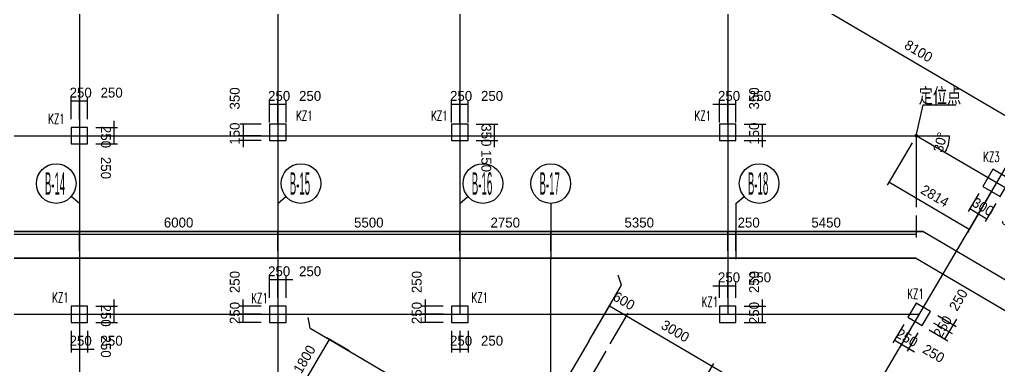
# Model space of a CAD drawing. Extents: x 387171 to 699106, y 11966 to 245688.
# Drawn here: x 577452 to 607071, y 143114 to 153597 of the extents above; entities that cross this region are included whole.
import ezdxf
from ezdxf.enums import TextEntityAlignment as Align

# ---------------------------------------------------------------- set-up
doc = ezdxf.new("R2010")
doc.units = 0
doc.header["$LTSCALE"] = 100
doc.header["$MEASUREMENT"] = 0
for name, color, linetype in [('COLU', 7, 'Continuous'), ('DIM', 3, 'Continuous'), ('DOTE', 253, 'Continuous'), ('h后浇带', 51, 'Continuous'), ('L-AXIS', 3, 'Continuous'), ('NUM', 7, 'Continuous')]:
    doc.layers.add(name, color=color, linetype=linetype)
doc.styles.add('hztxt', font='hztxt')
doc.styles.get("Standard").update_dxf_attribs({"font": 'standard'})
doc.dimstyles.get("Standard").update_dxf_attribs({"dimtxt": 300, "dimasz": 100, "dimexe": 100, "dimexo": 250, "dimgap": 100, "dimtad": 0, "dimtoh": 1, "dimdec": 0, "dimdsep": 46, "dimcen": 0.09, "dimclrt": 7, "dimadec": 0, "dimazin": 0, "dimtfac": 1, "dimtdec": 4, "dimtofl": 0, "dimtmove": 0, "dimatfit": 3, "dimfxl": 1, "dimtolj": 1, "dimtzin": 0, "dimarcsym": 0})

# ---------------------------------------------------------------- blocks, each defined once
blk = doc.blocks.new('*D1919')
at = {"layer": 'L-AXIS', "color": 0, "linetype": 'ByBlock', "lineweight": -2}
for p, q in [((604558, 147675), (604558, 147010)), ((599108, 146608), (599108, 147210)), ((599108, 147110), (604558, 147110))]:
    blk.add_line(p, q, dxfattribs=at)
for points in [[(599108, 147110), (599208, 147126), (599208, 147093)], [(604558, 147110), (604458, 147093), (604458, 147126)]]:
    blk.add_solid(points, dxfattribs=at)
at = {"layer": 'L-AXIS', "color": 7, "linetype": 'Continuous', "lineweight": -2, "insert": (601833, 147460), "char_height": 300, "width": 785, "attachment_point": 5, "style": 'hztxt'}
blk.add_mtext('5450', dxfattribs=at)
blk = doc.blocks.new('*D1887')
at = {"layer": 'L-AXIS', "color": 0, "linetype": 'ByBlock', "lineweight": -2}
for p, q in [((600707, 153967), (601010, 154483)), ((600959, 154396), (607942, 150291)), ((607689, 149861), (607992, 150377))]:
    blk.add_line(p, q, dxfattribs=at)
for points in [[(600959, 154396), (601054, 154360), (601037, 154331)], [(607942, 150291), (607847, 150327), (607864, 150356)]]:
    blk.add_solid(points, dxfattribs=at)
at = {"layer": 'L-AXIS', "color": 7, "linetype": 'Continuous', "lineweight": -2, "insert": (604628, 152645), "char_height": 300, "width": 775, "attachment_point": 5, "rotation": 329.5454, "style": 'hztxt'}
blk.add_mtext('8100', dxfattribs=at)
blk = doc.blocks.new('*D878')
at = {"layer": 'L-AXIS', "color": 0, "linetype": 'ByBlock', "lineweight": -2}
for p, q in [((597890, 142271), (598439, 143206)), ((598389, 143119), (602354, 140788)), ((601855, 139940), (602405, 140874))]:
    blk.add_line(p, q, dxfattribs=at)
for points in [[(598389, 143119), (598483, 143083), (598466, 143054)], [(602354, 140788), (602259, 140824), (602276, 140853)]]:
    blk.add_solid(points, dxfattribs=at)
at = {"layer": 'L-AXIS', "color": 7, "linetype": 'Continuous', "lineweight": -2, "insert": (600549, 142255), "char_height": 300, "width": 785, "attachment_point": 5, "rotation": 329.5454, "style": 'hztxt'}
blk.add_mtext('4600', dxfattribs=at)
blk = doc.blocks.new('_AXISO')
blk.add_circle((0, 0), 0.5)
blk = doc.blocks.new('*D3764')
at = {"layer": 'L-AXIS', "color": 0, "linetype": 'ByBlock', "lineweight": -2}
for p, q in [((585258, 146608), (585258, 147210)), ((590758, 146608), (590758, 147210)), ((585258, 147110), (590758, 147110))]:
    blk.add_line(p, q, dxfattribs=at)
for points in [[(585258, 147110), (585358, 147126), (585358, 147093)], [(590758, 147110), (590658, 147093), (590658, 147126)]]:
    blk.add_solid(points, dxfattribs=at)
at = {"layer": 'L-AXIS', "color": 7, "linetype": 'Continuous', "lineweight": -2, "insert": (588008, 147460), "char_height": 300, "width": 780, "attachment_point": 5, "style": 'hztxt'}
blk.add_mtext('5500', dxfattribs=at)
blk = doc.blocks.new('*D3991')
at = {"layer": 'L-AXIS', "color": 0, "linetype": 'ByBlock', "lineweight": -2}
for p, q in [((571158, 146608), (571158, 147210)), ((579258, 146608), (579258, 147210)), ((571158, 147110), (579258, 147110))]:
    blk.add_line(p, q, dxfattribs=at)
for points in [[(571158, 147110), (571258, 147126), (571258, 147093)], [(579258, 147110), (579158, 147093), (579158, 147126)]]:
    blk.add_solid(points, dxfattribs=at)
at = {"layer": 'L-AXIS', "color": 7, "linetype": 'Continuous', "lineweight": -2, "insert": (575208, 147460), "char_height": 300, "width": 775, "attachment_point": 5, "style": 'hztxt'}
blk.add_mtext('8100', dxfattribs=at)
blk = doc.blocks.new('*D4213')
at = {"layer": 'L-AXIS', "color": 0, "linetype": 'ByBlock', "lineweight": -2}
for p, q in [((579258, 146608), (579258, 147210)), ((585258, 146608), (585258, 147210)), ((579258, 147110), (585258, 147110))]:
    blk.add_line(p, q, dxfattribs=at)
for points in [[(579258, 147110), (579358, 147126), (579358, 147093)], [(585258, 147110), (585158, 147093), (585158, 147126)]]:
    blk.add_solid(points, dxfattribs=at)
at = {"layer": 'L-AXIS', "color": 7, "linetype": 'Continuous', "lineweight": -2, "insert": (582258, 147460), "char_height": 300, "width": 770, "attachment_point": 5, "style": 'hztxt'}
blk.add_mtext('6000', dxfattribs=at)
blk = doc.blocks.new('*D2337')
at = {"layer": 'L-AXIS', "color": 0, "linetype": 'ByBlock', "lineweight": -2}
for p, q in [((593508, 146608), (593508, 147210)), ((598858, 146608), (598858, 147210)), ((593508, 147110), (598858, 147110))]:
    blk.add_line(p, q, dxfattribs=at)
for points in [[(593508, 147110), (593608, 147126), (593608, 147093)], [(598858, 147110), (598758, 147093), (598758, 147126)]]:
    blk.add_solid(points, dxfattribs=at)
at = {"layer": 'L-AXIS', "color": 7, "linetype": 'Continuous', "lineweight": -2, "insert": (596183, 147460), "char_height": 300, "width": 780, "attachment_point": 5, "style": 'hztxt'}
blk.add_mtext('5350', dxfattribs=at)
blk = doc.blocks.new('*D2837')
at = {"layer": 'L-AXIS', "color": 0, "linetype": 'ByBlock', "lineweight": -2}
for p, q in [((590758, 146608), (590758, 147210)), ((593508, 146608), (593508, 147210)), ((590758, 147110), (593508, 147110))]:
    blk.add_line(p, q, dxfattribs=at)
for points in [[(590758, 147110), (590858, 147126), (590858, 147093)], [(593508, 147110), (593408, 147093), (593408, 147126)]]:
    blk.add_solid(points, dxfattribs=at)
at = {"layer": 'L-AXIS', "color": 7, "linetype": 'Continuous', "lineweight": -2, "insert": (592133, 147460), "char_height": 300, "width": 780, "attachment_point": 5, "style": 'hztxt'}
blk.add_mtext('2750', dxfattribs=at)
blk = doc.blocks.new('*D3074')
at = {"layer": 'L-AXIS', "color": 0, "linetype": 'ByBlock', "lineweight": -2}
for p, q in [((587413, 143580), (586735, 143978)), ((585909, 142376), (586822, 143928)), ((586500, 142028), (585823, 142427))]:
    blk.add_line(p, q, dxfattribs=at)
for points in [[(586822, 143928), (586785, 143833), (586757, 143850)], [(585909, 142376), (585946, 142471), (585974, 142454)]]:
    blk.add_solid(points, dxfattribs=at)
at = {"layer": 'L-AXIS', "color": 7, "linetype": 'Continuous', "lineweight": -2, "insert": (586064, 143329), "char_height": 300, "width": 690, "attachment_point": 5, "rotation": 59.5454, "style": 'hztxt'}
blk.add_mtext('1800', dxfattribs=at)
blk = doc.blocks.new('*D3291')
at = {"layer": 'L-AXIS', "color": 0, "linetype": 'ByBlock', "lineweight": -2}
for p, q in [((598858, 146608), (598858, 147210)), ((599108, 146608), (599108, 147210)), ((598858, 147110), (599108, 147110))]:
    blk.add_line(p, q, dxfattribs=at)
for points in [[(598858, 147110), (598958, 147126), (598958, 147093)], [(599108, 147110), (599008, 147093), (599008, 147126)]]:
    blk.add_solid(points, dxfattribs=at)
at = {"layer": 'L-AXIS', "color": 7, "linetype": 'Continuous', "lineweight": -2, "insert": (599491, 147460), "char_height": 300, "width": 566.67, "attachment_point": 5, "style": 'hztxt'}
blk.add_mtext('250', dxfattribs=at)
blk = doc.blocks.new('*D1348')
at = {"layer": 'L-AXIS', "color": 0, "linetype": 'ByBlock', "lineweight": -2}
for p, q in [((595304, 143792), (595853, 144726)), ((595803, 144640), (598389, 143119)), ((597890, 142271), (598439, 143206))]:
    blk.add_line(p, q, dxfattribs=at)
for points in [[(595803, 144640), (595897, 144604), (595880, 144575)], [(598389, 143119), (598294, 143156), (598311, 143184)]]:
    blk.add_solid(points, dxfattribs=at)
at = {"layer": 'L-AXIS', "color": 7, "linetype": 'Continuous', "lineweight": -2, "insert": (597273, 144181), "char_height": 300, "width": 780, "attachment_point": 5, "rotation": 329.5454, "style": 'hztxt'}
blk.add_mtext('3000', dxfattribs=at)
blk = doc.blocks.new('*D1317')
at = {"layer": 'L-AXIS', "color": 0, "linetype": 'ByBlock', "lineweight": -2}
for p, q in [((594787, 144096), (595336, 145030)), ((595285, 144944), (595803, 144640)), ((595304, 143792), (595853, 144726))]:
    blk.add_line(p, q, dxfattribs=at)
for points in [[(595285, 144944), (595380, 144908), (595363, 144879)], [(595803, 144640), (595708, 144676), (595725, 144705)]]:
    blk.add_solid(points, dxfattribs=at)
at = {"layer": 'L-AXIS', "color": 7, "linetype": 'Continuous', "lineweight": -2, "insert": (595721, 145094), "char_height": 300, "width": 556.67, "attachment_point": 5, "rotation": 329.5454, "style": 'hztxt'}
blk.add_mtext('600', dxfattribs=at)
blk = doc.blocks.new('*D2293')
at = {"layer": 'L-AXIS', "color": 0, "linetype": 'ByBlock', "lineweight": -2}
blk.add_arc((604558, 150088), 1006, 329.5454, 0, dxfattribs=at)
for points in [[(605563, 150088), (605575, 149987), (605542, 149989)], [(605425, 149578), (605456, 149675), (605486, 149659)]]:
    blk.add_solid(points, dxfattribs=at)
at = {"layer": 'L-AXIS', "color": 7, "linetype": 'Continuous', "lineweight": -2, "insert": (605432, 149850), "char_height": 300, "width": 453.33, "attachment_point": 8, "rotation": 74.7727, "style": 'hztxt'}
blk.add_mtext('30%%D', dxfattribs=at)
blk = doc.blocks.new('*D3301')
at = {"layer": 'L-AXIS', "color": 0, "linetype": 'ByBlock', "lineweight": -2}
for p, q in [((604431, 149872), (603679, 148593)), ((606155, 147252), (603729, 148679)), ((606857, 148446), (606104, 147166))]:
    blk.add_line(p, q, dxfattribs=at)
for points in [[(603729, 148679), (603824, 148642), (603807, 148614)], [(606155, 147252), (606060, 147289), (606077, 147317)]]:
    blk.add_solid(points, dxfattribs=at)
at = {"layer": 'L-AXIS', "color": 7, "linetype": 'Continuous', "lineweight": -2, "insert": (605120, 148267), "char_height": 300, "width": 780, "attachment_point": 5, "rotation": 329.5454, "style": 'hztxt'}
blk.add_mtext('2814', dxfattribs=at)
blk = doc.blocks.new('*D2836')
at = {"layer": 'DIM', "color": 0, "linetype": 'ByBlock', "lineweight": -2}
for p, q in [((579008, 150588), (579008, 151238)), ((579008, 151138), (579258, 151138)), ((579258, 150588), (579258, 151238))]:
    blk.add_line(p, q, dxfattribs=at)
for points in [[(579008, 151138), (579108, 151155), (579108, 151121)], [(579258, 151138), (579158, 151121), (579158, 151155)]]:
    blk.add_solid(points, dxfattribs=at)
at = {"layer": 'DIM', "color": 7, "linetype": 'Continuous', "lineweight": -2, "insert": (579298, 151388), "char_height": 300, "width": 566.67, "attachment_point": 5, "style": 'hztxt'}
blk.add_mtext('250', dxfattribs=at)
blk = doc.blocks.new('*D3054')
at = {"layer": 'DIM', "color": 0, "linetype": 'ByBlock', "lineweight": -2}
for p, q in [((579258, 150588), (579258, 151238)), ((579258, 151138), (579508, 151138)), ((579508, 150588), (579508, 151238))]:
    blk.add_line(p, q, dxfattribs=at)
for points in [[(579258, 151138), (579358, 151155), (579358, 151121)], [(579508, 151138), (579408, 151121), (579408, 151155)]]:
    blk.add_solid(points, dxfattribs=at)
at = {"layer": 'DIM', "color": 7, "linetype": 'Continuous', "lineweight": -2, "insert": (580234, 151388), "char_height": 300, "width": 566.67, "attachment_point": 5, "style": 'hztxt'}
blk.add_mtext('250', dxfattribs=at)
blk = doc.blocks.new('*D3280')
at = {"layer": 'DIM', "color": 0, "linetype": 'ByBlock', "lineweight": -2}
for p, q in [((579758, 150088), (580408, 150088)), ((580308, 149838), (580308, 150088)), ((579758, 149838), (580408, 149838))]:
    blk.add_line(p, q, dxfattribs=at)
for points in [[(580308, 150088), (580325, 149988), (580291, 149988)], [(580308, 149838), (580291, 149938), (580325, 149938)]]:
    blk.add_solid(points, dxfattribs=at)
at = {"layer": 'DIM', "color": 7, "linetype": 'Continuous', "lineweight": -2, "insert": (580058, 149112), "char_height": 300, "width": 566.67, "attachment_point": 5, "rotation": 270, "style": 'hztxt'}
blk.add_mtext('250', dxfattribs=at)
blk = doc.blocks.new('*D1561')
at = {"layer": 'DIM', "color": 0, "linetype": 'ByBlock', "lineweight": -2}
for p, q in [((580308, 149888), (580308, 150538)), ((579758, 150338), (580408, 150338)), ((579758, 150088), (580408, 150088))]:
    blk.add_line(p, q, dxfattribs=at)
for points in [[(580308, 150338), (580291, 150438), (580325, 150438)], [(580308, 150088), (580325, 149988), (580291, 149988)]]:
    blk.add_solid(points, dxfattribs=at)
at = {"layer": 'DIM', "color": 7, "linetype": 'Continuous', "lineweight": -2, "insert": (580058, 150048), "char_height": 300, "width": 566.67, "attachment_point": 5, "rotation": 270, "style": 'hztxt'}
blk.add_mtext('250', dxfattribs=at)
blk = doc.blocks.new('*D2084')
at = {"layer": 'DIM', "color": 0, "linetype": 'ByBlock', "lineweight": -2}
for p, q in [((579008, 144188), (579008, 143538)), ((579258, 144188), (579258, 143538)), ((579008, 143638), (579258, 143638))]:
    blk.add_line(p, q, dxfattribs=at)
for points in [[(579008, 143638), (579108, 143655), (579108, 143621)], [(579258, 143638), (579158, 143621), (579158, 143655)]]:
    blk.add_solid(points, dxfattribs=at)
at = {"layer": 'DIM', "color": 7, "linetype": 'Continuous', "lineweight": -2, "insert": (579298, 143888), "char_height": 300, "width": 566.67, "attachment_point": 5, "style": 'hztxt'}
blk.add_mtext('250', dxfattribs=at)
blk = doc.blocks.new('*D2021')
at = {"layer": 'DIM', "color": 0, "linetype": 'ByBlock', "lineweight": -2}
for p, q in [((579258, 144188), (579258, 143538)), ((579508, 144188), (579508, 143538)), ((579058, 143638), (579708, 143638))]:
    blk.add_line(p, q, dxfattribs=at)
for points in [[(579258, 143638), (579158, 143621), (579158, 143655)], [(579508, 143638), (579608, 143655), (579608, 143621)]]:
    blk.add_solid(points, dxfattribs=at)
at = {"layer": 'DIM', "color": 7, "linetype": 'Continuous', "lineweight": -2, "insert": (580234, 143888), "char_height": 300, "width": 566.67, "attachment_point": 5, "style": 'hztxt'}
blk.add_mtext('250', dxfattribs=at)
blk = doc.blocks.new('*D2273')
at = {"layer": 'DIM', "color": 0, "linetype": 'ByBlock', "lineweight": -2}
for p, q in [((579758, 144688), (580408, 144688)), ((580308, 144438), (580308, 144688)), ((579758, 144438), (580408, 144438))]:
    blk.add_line(p, q, dxfattribs=at)
for points in [[(580308, 144688), (580325, 144588), (580291, 144588)], [(580308, 144438), (580291, 144538), (580325, 144538)]]:
    blk.add_solid(points, dxfattribs=at)
at = {"layer": 'DIM', "color": 7, "linetype": 'Continuous', "lineweight": -2, "insert": (580058, 143712), "char_height": 300, "width": 566.67, "attachment_point": 5, "rotation": 270, "style": 'hztxt'}
blk.add_mtext('250', dxfattribs=at)
blk = doc.blocks.new('*D226')
at = {"layer": 'DIM', "color": 0, "linetype": 'ByBlock', "lineweight": -2}
for p, q in [((580308, 144488), (580308, 145138)), ((579758, 144938), (580408, 144938)), ((579758, 144688), (580408, 144688))]:
    blk.add_line(p, q, dxfattribs=at)
for points in [[(580308, 144938), (580291, 145038), (580325, 145038)], [(580308, 144688), (580325, 144588), (580291, 144588)]]:
    blk.add_solid(points, dxfattribs=at)
at = {"layer": 'DIM', "color": 7, "linetype": 'Continuous', "lineweight": -2, "insert": (580058, 144648), "char_height": 300, "width": 566.67, "attachment_point": 5, "rotation": 270, "style": 'hztxt'}
blk.add_mtext('250', dxfattribs=at)
blk = doc.blocks.new('*D3626')
at = {"layer": 'DIM', "color": 0, "linetype": 'ByBlock', "lineweight": -2}
for p, q in [((604178, 144384), (603849, 143823)), ((604394, 144257), (604064, 143697)), ((603900, 143910), (604115, 143783))]:
    blk.add_line(p, q, dxfattribs=at)
for points in [[(603900, 143910), (603994, 143873), (603977, 143844)], [(604115, 143783), (604020, 143819), (604037, 143848)]]:
    blk.add_solid(points, dxfattribs=at)
at = {"layer": 'DIM', "color": 7, "linetype": 'Continuous', "lineweight": -2, "insert": (604276, 143978), "char_height": 300, "width": 566.67, "attachment_point": 5, "rotation": 329.5454, "style": 'hztxt'}
blk.add_mtext('250', dxfattribs=at)
blk = doc.blocks.new('*D3594')
at = {"layer": 'DIM', "color": 0, "linetype": 'ByBlock', "lineweight": -2}
for p, q in [((604394, 144257), (604064, 143697)), ((604609, 144130), (604280, 143570)), ((603943, 143884), (604503, 143555))]:
    blk.add_line(p, q, dxfattribs=at)
for points in [[(604115, 143783), (604020, 143819), (604037, 143848)], [(604331, 143656), (604425, 143620), (604408, 143591)]]:
    blk.add_solid(points, dxfattribs=at)
at = {"layer": 'DIM', "color": 7, "linetype": 'Continuous', "lineweight": -2, "insert": (605083, 143503), "char_height": 300, "width": 566.67, "attachment_point": 5, "rotation": 329.5454, "style": 'hztxt'}
blk.add_mtext('250', dxfattribs=at)
blk = doc.blocks.new('*D3808')
at = {"layer": 'DIM', "color": 0, "linetype": 'ByBlock', "lineweight": -2}
for p, q in [((605078, 144435), (605639, 144105)), ((604952, 144219), (605512, 143890)), ((605426, 143940), (605552, 144156))]:
    blk.add_line(p, q, dxfattribs=at)
for points in [[(605426, 143940), (605462, 144035), (605491, 144018)], [(605552, 144156), (605516, 144061), (605487, 144078)]]:
    blk.add_solid(points, dxfattribs=at)
at = {"layer": 'DIM', "color": 7, "linetype": 'Continuous', "lineweight": -2, "insert": (605357, 144317), "char_height": 300, "width": 566.67, "attachment_point": 5, "rotation": 59.5454, "style": 'hztxt'}
blk.add_mtext('250', dxfattribs=at)
blk = doc.blocks.new('*D4050')
at = {"layer": 'DIM', "color": 0, "linetype": 'ByBlock', "lineweight": -2}
for p, q in [((605205, 144650), (605765, 144321)), ((605451, 143983), (605780, 144544)), ((605078, 144435), (605639, 144105))]:
    blk.add_line(p, q, dxfattribs=at)
for points in [[(605679, 144371), (605715, 144466), (605744, 144449)], [(605552, 144156), (605516, 144061), (605487, 144078)]]:
    blk.add_solid(points, dxfattribs=at)
at = {"layer": 'DIM', "color": 7, "linetype": 'Continuous', "lineweight": -2, "insert": (605832, 145124), "char_height": 300, "width": 566.67, "attachment_point": 5, "rotation": 59.5454, "style": 'hztxt'}
blk.add_mtext('250', dxfattribs=at)
blk = doc.blocks.new('*D136')
at = {"layer": 'DIM', "color": 0, "linetype": 'ByBlock', "lineweight": -2}
for p, q in [((598608, 150488), (598608, 151138)), ((598858, 150488), (598858, 151138)), ((598408, 151038), (599058, 151038))]:
    blk.add_line(p, q, dxfattribs=at)
for points in [[(598608, 151038), (598508, 151021), (598508, 151055)], [(598858, 151038), (598958, 151055), (598958, 151021)]]:
    blk.add_solid(points, dxfattribs=at)
at = {"layer": 'DIM', "color": 7, "linetype": 'Continuous', "lineweight": -2, "insert": (598898, 151288), "char_height": 300, "width": 566.67, "attachment_point": 5, "style": 'hztxt'}
blk.add_mtext('250', dxfattribs=at)
blk = doc.blocks.new('*D2645')
at = {"layer": 'DIM', "color": 0, "linetype": 'ByBlock', "lineweight": -2}
for p, q in [((598858, 150488), (598858, 151138)), ((599108, 150488), (599108, 151138)), ((598858, 151038), (599108, 151038))]:
    blk.add_line(p, q, dxfattribs=at)
for points in [[(598858, 151038), (598958, 151055), (598958, 151021)], [(599108, 151038), (599008, 151021), (599008, 151055)]]:
    blk.add_solid(points, dxfattribs=at)
at = {"layer": 'DIM', "color": 7, "linetype": 'Continuous', "lineweight": -2, "insert": (599834, 151288), "char_height": 300, "width": 566.67, "attachment_point": 5, "style": 'hztxt'}
blk.add_mtext('250', dxfattribs=at)
blk = doc.blocks.new('*D2856')
at = {"layer": 'DIM', "color": 0, "linetype": 'ByBlock', "lineweight": -2}
for p, q in [((599908, 149738), (599908, 150288)), ((599358, 150088), (600008, 150088)), ((599358, 149938), (600008, 149938))]:
    blk.add_line(p, q, dxfattribs=at)
for points in [[(599908, 150088), (599891, 150188), (599925, 150188)], [(599908, 149938), (599925, 149838), (599891, 149838)]]:
    blk.add_solid(points, dxfattribs=at)
at = {"layer": 'DIM', "color": 7, "linetype": 'Continuous', "lineweight": -2, "insert": (599658, 150149), "char_height": 300, "width": 476.67, "attachment_point": 5, "rotation": 90, "style": 'hztxt'}
blk.add_mtext('150', dxfattribs=at)
blk = doc.blocks.new('*D2835')
at = {"layer": 'DIM', "color": 0, "linetype": 'ByBlock', "lineweight": -2}
for p, q in [((599358, 150438), (600008, 150438)), ((599908, 150088), (599908, 150438)), ((599358, 150088), (600008, 150088))]:
    blk.add_line(p, q, dxfattribs=at)
for points in [[(599908, 150438), (599925, 150338), (599891, 150338)], [(599908, 150088), (599891, 150188), (599925, 150188)]]:
    blk.add_solid(points, dxfattribs=at)
at = {"layer": 'DIM', "color": 7, "linetype": 'Continuous', "lineweight": -2, "insert": (599658, 151214), "char_height": 300, "width": 566.67, "attachment_point": 5, "rotation": 90, "style": 'hztxt'}
blk.add_mtext('350', dxfattribs=at)
blk = doc.blocks.new('*D2063')
at = {"layer": 'DIM', "color": 0, "linetype": 'ByBlock', "lineweight": -2}
for p, q in [((598408, 145554), (599058, 145554)), ((598608, 145188), (598608, 145654)), ((598858, 145188), (598858, 145654))]:
    blk.add_line(p, q, dxfattribs=at)
for points in [[(598608, 145554), (598508, 145538), (598508, 145571)], [(598858, 145554), (598958, 145571), (598958, 145538)]]:
    blk.add_solid(points, dxfattribs=at)
at = {"layer": 'DIM', "color": 7, "linetype": 'Continuous', "lineweight": -2, "insert": (598898, 145804), "char_height": 300, "width": 566.67, "attachment_point": 5, "style": 'hztxt'}
blk.add_mtext('250', dxfattribs=at)
blk = doc.blocks.new('*D2315')
at = {"layer": 'DIM', "color": 0, "linetype": 'ByBlock', "lineweight": -2}
for p, q in [((598858, 145188), (598858, 145654)), ((598858, 145554), (599108, 145554)), ((599108, 145188), (599108, 145654))]:
    blk.add_line(p, q, dxfattribs=at)
for points in [[(598858, 145554), (598958, 145571), (598958, 145538)], [(599108, 145554), (599008, 145538), (599008, 145571)]]:
    blk.add_solid(points, dxfattribs=at)
at = {"layer": 'DIM', "color": 7, "linetype": 'Continuous', "lineweight": -2, "insert": (599834, 145804), "char_height": 300, "width": 566.67, "attachment_point": 5, "style": 'hztxt'}
blk.add_mtext('250', dxfattribs=at)
blk = doc.blocks.new('*D2253')
at = {"layer": 'DIM', "color": 0, "linetype": 'ByBlock', "lineweight": -2}
for p, q in [((599358, 144688), (600008, 144688)), ((599908, 144438), (599908, 144688)), ((599358, 144438), (600008, 144438))]:
    blk.add_line(p, q, dxfattribs=at)
for points in [[(599908, 144688), (599925, 144588), (599891, 144588)], [(599908, 144438), (599891, 144538), (599925, 144538)]]:
    blk.add_solid(points, dxfattribs=at)
at = {"layer": 'DIM', "color": 7, "linetype": 'Continuous', "lineweight": -2, "insert": (599658, 144728), "char_height": 300, "width": 566.67, "attachment_point": 5, "rotation": 90, "style": 'hztxt'}
blk.add_mtext('250', dxfattribs=at)
blk = doc.blocks.new('*D248')
at = {"layer": 'DIM', "color": 0, "linetype": 'ByBlock', "lineweight": -2}
for p, q in [((599908, 144488), (599908, 145138)), ((599358, 144938), (600008, 144938)), ((599358, 144688), (600008, 144688))]:
    blk.add_line(p, q, dxfattribs=at)
for points in [[(599908, 144938), (599891, 145038), (599925, 145038)], [(599908, 144688), (599925, 144588), (599891, 144588)]]:
    blk.add_solid(points, dxfattribs=at)
at = {"layer": 'DIM', "color": 7, "linetype": 'Continuous', "lineweight": -2, "insert": (599658, 145664), "char_height": 300, "width": 566.67, "attachment_point": 5, "rotation": 90, "style": 'hztxt'}
blk.add_mtext('250', dxfattribs=at)
blk = doc.blocks.new('*D446')
at = {"layer": 'DIM', "color": 0, "linetype": 'ByBlock', "lineweight": -2}
for p, q in [((590508, 150488), (590508, 151138)), ((590758, 150488), (590758, 151138)), ((590508, 151038), (590758, 151038))]:
    blk.add_line(p, q, dxfattribs=at)
for points in [[(590508, 151038), (590608, 151055), (590608, 151021)], [(590758, 151038), (590658, 151021), (590658, 151055)]]:
    blk.add_solid(points, dxfattribs=at)
at = {"layer": 'DIM', "color": 7, "linetype": 'Continuous', "lineweight": -2, "insert": (590798, 151288), "char_height": 300, "width": 566.67, "attachment_point": 5, "style": 'hztxt'}
blk.add_mtext('250', dxfattribs=at)
blk = doc.blocks.new('*D986')
at = {"layer": 'DIM', "color": 0, "linetype": 'ByBlock', "lineweight": -2}
for p, q in [((590758, 150488), (590758, 151138)), ((591008, 150488), (591008, 151138)), ((590758, 151038), (591008, 151038))]:
    blk.add_line(p, q, dxfattribs=at)
for points in [[(590758, 151038), (590858, 151055), (590858, 151021)], [(591008, 151038), (590908, 151021), (590908, 151055)]]:
    blk.add_solid(points, dxfattribs=at)
at = {"layer": 'DIM', "color": 7, "linetype": 'Continuous', "lineweight": -2, "insert": (591734, 151288), "char_height": 300, "width": 566.67, "attachment_point": 5, "style": 'hztxt'}
blk.add_mtext('250', dxfattribs=at)
blk = doc.blocks.new('*D1220')
at = {"layer": 'DIM', "color": 0, "linetype": 'ByBlock', "lineweight": -2}
for p, q in [((591808, 149738), (591808, 150288)), ((591258, 150088), (591908, 150088)), ((591258, 149938), (591908, 149938))]:
    blk.add_line(p, q, dxfattribs=at)
for points in [[(591808, 150088), (591791, 150188), (591825, 150188)], [(591808, 149938), (591825, 149838), (591791, 149838)]]:
    blk.add_solid(points, dxfattribs=at)
at = {"layer": 'DIM', "color": 7, "linetype": 'Continuous', "lineweight": -2, "insert": (591558, 149323), "char_height": 300, "width": 476.67, "attachment_point": 5, "rotation": 270, "style": 'hztxt'}
blk.add_mtext('150', dxfattribs=at)
blk = doc.blocks.new('*D3727')
at = {"layer": 'DIM', "color": 0, "linetype": 'ByBlock', "lineweight": -2}
for p, q in [((591258, 150438), (591908, 150438)), ((591808, 150088), (591808, 150438)), ((591258, 150088), (591908, 150088))]:
    blk.add_line(p, q, dxfattribs=at)
for points in [[(591808, 150438), (591825, 150338), (591791, 150338)], [(591808, 150088), (591791, 150188), (591825, 150188)]]:
    blk.add_solid(points, dxfattribs=at)
at = {"layer": 'DIM', "color": 7, "linetype": 'Continuous', "lineweight": -2, "insert": (591558, 150098), "char_height": 300, "width": 566.67, "attachment_point": 5, "rotation": 270, "style": 'hztxt'}
blk.add_mtext('350', dxfattribs=at)
blk = doc.blocks.new('*D3660')
at = {"layer": 'DIM', "color": 0, "linetype": 'ByBlock', "lineweight": -2}
for p, q in [((589708, 145138), (589708, 144488)), ((590258, 144938), (589608, 144938)), ((590258, 144688), (589608, 144688))]:
    blk.add_line(p, q, dxfattribs=at)
for points in [[(589708, 144938), (589691, 145038), (589725, 145038)], [(589708, 144688), (589725, 144588), (589691, 144588)]]:
    blk.add_solid(points, dxfattribs=at)
at = {"layer": 'DIM', "color": 7, "linetype": 'Continuous', "lineweight": -2, "insert": (589458, 145664), "char_height": 300, "width": 566.67, "attachment_point": 5, "rotation": 90, "style": 'hztxt'}
blk.add_mtext('250', dxfattribs=at)
blk = doc.blocks.new('*D515')
at = {"layer": 'DIM', "color": 0, "linetype": 'ByBlock', "lineweight": -2}
for p, q in [((590258, 144688), (589608, 144688)), ((589708, 144688), (589708, 144438)), ((590258, 144438), (589608, 144438))]:
    blk.add_line(p, q, dxfattribs=at)
for points in [[(589708, 144688), (589725, 144588), (589691, 144588)], [(589708, 144438), (589691, 144538), (589725, 144538)]]:
    blk.add_solid(points, dxfattribs=at)
at = {"layer": 'DIM', "color": 7, "linetype": 'Continuous', "lineweight": -2, "insert": (589458, 144728), "char_height": 300, "width": 566.67, "attachment_point": 5, "rotation": 90, "style": 'hztxt'}
blk.add_mtext('250', dxfattribs=at)
blk = doc.blocks.new('*D785')
at = {"layer": 'DIM', "color": 0, "linetype": 'ByBlock', "lineweight": -2}
for p, q in [((590508, 144188), (590508, 143538)), ((590758, 144188), (590758, 143538)), ((590508, 143638), (590758, 143638))]:
    blk.add_line(p, q, dxfattribs=at)
for points in [[(590508, 143638), (590608, 143655), (590608, 143621)], [(590758, 143638), (590658, 143621), (590658, 143655)]]:
    blk.add_solid(points, dxfattribs=at)
at = {"layer": 'DIM', "color": 7, "linetype": 'Continuous', "lineweight": -2, "insert": (590798, 143888), "char_height": 300, "width": 566.67, "attachment_point": 5, "style": 'hztxt'}
blk.add_mtext('250', dxfattribs=at)
blk = doc.blocks.new('*D1009')
at = {"layer": 'DIM', "color": 0, "linetype": 'ByBlock', "lineweight": -2}
for p, q in [((590758, 144188), (590758, 143538)), ((591008, 144188), (591008, 143538)), ((590758, 143638), (591008, 143638))]:
    blk.add_line(p, q, dxfattribs=at)
for points in [[(590758, 143638), (590858, 143655), (590858, 143621)], [(591008, 143638), (590908, 143621), (590908, 143655)]]:
    blk.add_solid(points, dxfattribs=at)
at = {"layer": 'DIM', "color": 7, "linetype": 'Continuous', "lineweight": -2, "insert": (591734, 143888), "char_height": 300, "width": 566.67, "attachment_point": 5, "style": 'hztxt'}
blk.add_mtext('250', dxfattribs=at)
blk = doc.blocks.new('*D2869')
at = {"layer": 'DIM', "color": 0, "linetype": 'ByBlock', "lineweight": -2}
for p, q in [((584758, 150438), (584108, 150438)), ((584208, 150438), (584208, 150088)), ((584758, 150088), (584108, 150088))]:
    blk.add_line(p, q, dxfattribs=at)
for points in [[(584208, 150438), (584225, 150338), (584191, 150338)], [(584208, 150088), (584191, 150188), (584225, 150188)]]:
    blk.add_solid(points, dxfattribs=at)
at = {"layer": 'DIM', "color": 7, "linetype": 'Continuous', "lineweight": -2, "insert": (583958, 151214), "char_height": 300, "width": 566.67, "attachment_point": 5, "rotation": 90, "style": 'hztxt'}
blk.add_mtext('350', dxfattribs=at)
blk = doc.blocks.new('*D3328')
at = {"layer": 'DIM', "color": 0, "linetype": 'ByBlock', "lineweight": -2}
for p, q in [((584208, 150288), (584208, 149738)), ((584758, 150088), (584108, 150088)), ((584758, 149938), (584108, 149938))]:
    blk.add_line(p, q, dxfattribs=at)
for points in [[(584208, 150088), (584191, 150188), (584225, 150188)], [(584208, 149938), (584225, 149838), (584191, 149838)]]:
    blk.add_solid(points, dxfattribs=at)
at = {"layer": 'DIM', "color": 7, "linetype": 'Continuous', "lineweight": -2, "insert": (583958, 150149), "char_height": 300, "width": 476.67, "attachment_point": 5, "rotation": 90, "style": 'hztxt'}
blk.add_mtext('150', dxfattribs=at)
blk = doc.blocks.new('*D3564')
at = {"layer": 'DIM', "color": 0, "linetype": 'ByBlock', "lineweight": -2}
for p, q in [((585008, 150488), (585008, 151138)), ((585258, 150488), (585258, 151138)), ((585008, 151038), (585258, 151038))]:
    blk.add_line(p, q, dxfattribs=at)
for points in [[(585008, 151038), (585108, 151055), (585108, 151021)], [(585258, 151038), (585158, 151021), (585158, 151055)]]:
    blk.add_solid(points, dxfattribs=at)
at = {"layer": 'DIM', "color": 7, "linetype": 'Continuous', "lineweight": -2, "insert": (585298, 151288), "char_height": 300, "width": 566.67, "attachment_point": 5, "style": 'hztxt'}
blk.add_mtext('250', dxfattribs=at)
blk = doc.blocks.new('*D1614')
at = {"layer": 'DIM', "color": 0, "linetype": 'ByBlock', "lineweight": -2}
for p, q in [((585258, 150488), (585258, 151138)), ((585508, 150488), (585508, 151138)), ((585258, 151038), (585508, 151038))]:
    blk.add_line(p, q, dxfattribs=at)
for points in [[(585258, 151038), (585358, 151055), (585358, 151021)], [(585508, 151038), (585408, 151021), (585408, 151055)]]:
    blk.add_solid(points, dxfattribs=at)
at = {"layer": 'DIM', "color": 7, "linetype": 'Continuous', "lineweight": -2, "insert": (586234, 151288), "char_height": 300, "width": 566.67, "attachment_point": 5, "style": 'hztxt'}
blk.add_mtext('250', dxfattribs=at)
blk = doc.blocks.new('*D1868')
at = {"layer": 'DIM', "color": 0, "linetype": 'ByBlock', "lineweight": -2}
for p, q in [((585008, 145188), (585008, 145838)), ((585008, 145738), (585258, 145738)), ((585258, 145188), (585258, 145838))]:
    blk.add_line(p, q, dxfattribs=at)
for points in [[(585008, 145738), (585108, 145755), (585108, 145721)], [(585258, 145738), (585158, 145721), (585158, 145755)]]:
    blk.add_solid(points, dxfattribs=at)
at = {"layer": 'DIM', "color": 7, "linetype": 'Continuous', "lineweight": -2, "insert": (585298, 145988), "char_height": 300, "width": 566.67, "attachment_point": 5, "style": 'hztxt'}
blk.add_mtext('250', dxfattribs=at)
blk = doc.blocks.new('*D1815')
at = {"layer": 'DIM', "color": 0, "linetype": 'ByBlock', "lineweight": -2}
for p, q in [((585058, 145738), (585708, 145738)), ((585258, 145188), (585258, 145838)), ((585508, 145188), (585508, 145838))]:
    blk.add_line(p, q, dxfattribs=at)
for points in [[(585258, 145738), (585158, 145721), (585158, 145755)], [(585508, 145738), (585608, 145755), (585608, 145721)]]:
    blk.add_solid(points, dxfattribs=at)
at = {"layer": 'DIM', "color": 7, "linetype": 'Continuous', "lineweight": -2, "insert": (586234, 145988), "char_height": 300, "width": 566.67, "attachment_point": 5, "style": 'hztxt'}
blk.add_mtext('250', dxfattribs=at)
blk = doc.blocks.new('*D2078')
at = {"layer": 'DIM', "color": 0, "linetype": 'ByBlock', "lineweight": -2}
for p, q in [((584758, 144688), (584108, 144688)), ((584208, 144438), (584208, 144688)), ((584758, 144438), (584108, 144438))]:
    blk.add_line(p, q, dxfattribs=at)
for points in [[(584208, 144688), (584225, 144588), (584191, 144588)], [(584208, 144438), (584191, 144538), (584225, 144538)]]:
    blk.add_solid(points, dxfattribs=at)
at = {"layer": 'DIM', "color": 7, "linetype": 'Continuous', "lineweight": -2, "insert": (583958, 144728), "char_height": 300, "width": 566.67, "attachment_point": 5, "rotation": 90, "style": 'hztxt'}
blk.add_mtext('250', dxfattribs=at)
blk = doc.blocks.new('*D2291')
at = {"layer": 'DIM', "color": 0, "linetype": 'ByBlock', "lineweight": -2}
for p, q in [((584208, 144488), (584208, 145138)), ((584758, 144938), (584108, 144938)), ((584758, 144688), (584108, 144688))]:
    blk.add_line(p, q, dxfattribs=at)
for points in [[(584208, 144938), (584191, 145038), (584225, 145038)], [(584208, 144688), (584225, 144588), (584191, 144588)]]:
    blk.add_solid(points, dxfattribs=at)
at = {"layer": 'DIM', "color": 7, "linetype": 'Continuous', "lineweight": -2, "insert": (583958, 145664), "char_height": 300, "width": 566.67, "attachment_point": 5, "rotation": 90, "style": 'hztxt'}
blk.add_mtext('250', dxfattribs=at)
blk = doc.blocks.new('*D3911')
at = {"layer": 'DIM', "color": 0, "linetype": 'ByBlock', "lineweight": -2}
for p, q in [((606446, 148340), (606126, 147796)), ((606705, 148187), (606385, 147644)), ((606177, 147882), (606436, 147730))]:
    blk.add_line(p, q, dxfattribs=at)
for points in [[(606177, 147882), (606272, 147846), (606255, 147817)], [(606436, 147730), (606341, 147766), (606358, 147795)]]:
    blk.add_solid(points, dxfattribs=at)
at = {"layer": 'DIM', "color": 7, "linetype": 'Continuous', "lineweight": -2, "insert": (606576, 147938), "char_height": 300, "width": 566.67, "attachment_point": 5, "rotation": 329.5454, "style": 'hztxt'}
blk.add_mtext('300', dxfattribs=at)
blk = doc.blocks.new('*D712')
at = {"layer": 'DIM', "color": 0, "linetype": 'ByBlock', "lineweight": -2}
for p, q in [((606705, 148187), (606385, 147644)), ((606963, 148035), (606644, 147492)), ((606436, 147730), (606694, 147578))]:
    blk.add_line(p, q, dxfattribs=at)
for points in [[(606436, 147730), (606530, 147693), (606514, 147665)], [(606694, 147578), (606600, 147614), (606617, 147643)]]:
    blk.add_solid(points, dxfattribs=at)
at = {"layer": 'DIM', "color": 7, "linetype": 'Continuous', "lineweight": -2, "insert": (607469, 147412), "char_height": 300, "width": 566.67, "attachment_point": 5, "rotation": 329.5454, "style": 'hztxt'}
blk.add_mtext('300', dxfattribs=at)
blk = doc.blocks.new('后浇带现场')
at = {"color": 6, "lineweight": 30}
for points in [[(806265, 663346), (787754, 674230), (759207, 674230), (759207, 625070)], [(805860, 662656), (787536, 673430), (760007, 673430), (760007, 625070)]]:
    blk.add_lwpolyline(points, dxfattribs=at)
at = {"layer": 'h后浇带', "color": 1}
for p, q in [((662168, 674230), (787754, 674230)), ((662200, 673430), (787536, 673430))]:
    blk.add_line(p, q, dxfattribs=at)

msp = doc.modelspace()

# ---------------------------------------------------------------- linework, layer by layer
at = {"layer": 'COLU'}
for points in [[(579008.1, 149837.9), (579508.1, 149837.9), (579508.1, 150337.9), (579008.1, 150337.9)], [(585008.1, 149937.9), (585508.1, 149937.9), (585508.1, 150437.9), (585008.1, 150437.9)], [(590508.1, 149937.9), (591008.1, 149937.9), (591008.1, 150437.9), (590508.1, 150437.9)], [(598608.1, 149937.9), (599108.1, 149937.9), (599108.1, 150437.9), (598608.1, 150437.9)], [(579008.1, 144437.9), (579508.1, 144437.9), (579508.1, 144937.9), (579008.1, 144937.9)], [(585008.1, 144437.9), (585508.1, 144437.9), (585508.1, 144937.9), (585008.1, 144937.9)], [(590508.1, 144437.9), (591008.1, 144437.9), (591008.1, 144937.9), (590508.1, 144937.9)], [(598608.1, 144437.9), (599108.1, 144437.9), (599108.1, 144937.9), (598608.1, 144937.9)], [(604305, 144599.1), (604736, 144345.7), (604989.4, 144776.7), (604558.4, 145030.2)]]:
    msp.add_lwpolyline(points, close=True, dxfattribs=at)
at = {"layer": 'COLU', "color": 200}
msp.add_lwpolyline([(606573, 148555), (607090.2, 148250.9), (607394.3, 148768.1), (606877.1, 149072.3)], close=True, dxfattribs=at)
at = {"layer": 'DOTE'}
for p, q in [((579258.1, 213087.9), (579258.1, 100087.9)), ((585258.1, 173087.9), (585258.1, 133287.9)), ((590758.1, 173087.9), (590758.1, 144687.9)), ((598858.1, 167587.9), (598858.1, 144687.9)), ((601053.4, 138575.8), (612913.9, 158747.3)), ((491246.2, 150087.9), (605563.5, 150087.9)), ((644089.8, 126843.9), (604557.8, 150087.9)), ((604557.8, 150087.9), (604557.8, 147925.2)), ((593508.1, 138687.9), (593508.1, 146357.9)), ((491462.9, 144687.9), (604647.2, 144687.9)), ((594660, 143880.5), (583042.3, 124121.8)), ((587628.3, 143453.4), (636841.8, 114516.9)), ((595177.3, 143576.4), (589686.9, 134238.7))]:
    msp.add_line(p, q, dxfattribs=at)
at = {"layer": 'L-AXIS'}
for p, q in [((579258.1, 148041.3), (579013.6, 148250.8)), ((585258.1, 148041.3), (585502.5, 148250.8)), ((590758.1, 148041.3), (591002.5, 148250.8)), ((599108.1, 148041.3), (599352.5, 148250.8)), ((579258.1, 148041.3), (579258.1, 146357.9)), ((585258.1, 148041.3), (585258.1, 146357.9)), ((590758.1, 148041.3), (590758.1, 146357.9)), ((593508.1, 148041.3), (593508.1, 146357.9)), ((593508.1, 148041.3), (593508.1, 146357.9)), ((599108.1, 148041.3), (599108.1, 146357.9)), ((595650.7, 145565.3), (595546.2, 145869.8)), ((594660, 143880.5), (595650.7, 145565.3)), ((586235.1, 144272.6), (586178.4, 144589.5)), ((586235.1, 144272.6), (587628.3, 143453.4))]:
    msp.add_line(p, q, dxfattribs=at)
msp.add_lwpolyline([(604557.8, 150087.9), (604770.1, 151018.4), (605751.9, 151018.4)], dxfattribs=at)
msp.add_lwpolyline([(604523, 150102, 1), (604592.6, 150073.9, 1)], format="xyb", close=True, dxfattribs=at)

# ---------------------------------------------------------------- block references
at = {"color": 3, "lineweight": 30}
msp.add_blockref('后浇带现场', (-182998.7, -527042.1), dxfattribs=at)
at = {"layer": 'L-AXIS'}
ref = msp.add_blockref('_AXISO', (578558.1, 148641.3), dxfattribs=dict(at, xscale=1199.999999999997, yscale=1200, rotation=359.9996457873818))
ref.add_attrib('A', 'B-14', (578218.7, 148301.9), dxfattribs={"height": 678.82, "style": 'hztxt', "width": 0.317073})
ref = msp.add_blockref('_AXISO', (585958.1, 148641.3), dxfattribs=dict(at, xscale=1199.999999999997, yscale=1200, rotation=359.9996457873818))
ref.add_attrib('A', 'B-15', (585618.7, 148301.9), dxfattribs={"height": 678.82, "style": 'hztxt', "width": 0.320988})
ref = msp.add_blockref('_AXISO', (591458.1, 148641.3), dxfattribs=dict(at, xscale=1199.999999999997, yscale=1200, rotation=359.9996457873818))
ref.add_attrib('A', 'B-16', (591118.7, 148301.9), dxfattribs={"height": 678.82, "style": 'hztxt', "width": 0.325})
ref = msp.add_blockref('_AXISO', (593508.1, 148641.3), dxfattribs=dict(at, xscale=1199.999999999997, yscale=1200, rotation=359.9996457873818))
ref.add_attrib('A', 'B-17', (593168.7, 148301.9), dxfattribs={"height": 678.82, "style": 'hztxt', "width": 0.320988})
ref = msp.add_blockref('_AXISO', (599808.1, 148641.3), dxfattribs=dict(at, xscale=1199.999999999997, yscale=1200, rotation=359.9996457873818))
ref.add_attrib('A', 'B-18', (599468.7, 148301.9), dxfattribs={"height": 678.82, "style": 'hztxt', "width": 0.320988})

# ---------------------------------------------------------------- texts
at = {"layer": 'L-AXIS', "width": 0.7}
msp.add_text('定位点', height=450, dxfattribs=at).set_placement((605275, 151071.7), align=Align.CENTER)
at = {"layer": 'NUM', "color": 200, "width": 0.7}
for s, p in [('KZ1', (585811.3, 150544)), ('KZ1', (589892.1, 150544)), ('KZ1', (597854.3, 150544)), ('KZ1', (578315.3, 150444)), ('KZ3', (606580.1, 149296.1)), ('KZ1', (604287.6, 145154.5)), ('KZ1', (578438.1, 145044)), ('KZ1', (584456, 145028.8)), ('KZ1', (591114.1, 145044)), ('KZ1', (598068.2, 144912.9))]:
    msp.add_text(s, height=300, dxfattribs=at).set_placement(p)

# ---------------------------------------------------------------- dimensions: what is measured, and where the dimension line sits
at = {"layer": 'DIM', "color": 200}
for p1, p2, distance, picture, middle in [((579008.1, 150337.9), (579258.1, 150337.9), 800, '*D2836', (578790, 151387.9)), ((579258.1, 150337.9), (579508.1, 150337.9), 800, '*D3054', (579726.1, 151387.9)), ((585008.1, 150437.9), (585008.1, 150087.9), -800, '*D2869', (583958.1, 150656)), ((585008.1, 150237.9), (585258.1, 150237.9), 800, '*D3564', (584790, 151287.9)), ((585258.1, 150237.9), (585508.1, 150237.9), 800, '*D1614', (585726.1, 151287.9)), ((590508.1, 150237.9), (590758.1, 150237.9), 800, '*D446', (590290, 151287.9)), ((590758.1, 150237.9), (591008.1, 150237.9), 800, '*D986', (591226.1, 151287.9)), ((598608.1, 150237.9), (598858.1, 150237.9), 800, '*D136', (598390, 151287.9)), ((598858.1, 150237.9), (599108.1, 150237.9), 800, '*D2645', (599326.1, 151287.9)), ((599108.1, 150087.9), (599108.1, 150437.9), -800, '*D2835', (599658.1, 150656)), ((579508.1, 150087.9), (579508.1, 150337.9), -800, '*D1561', (580058.1, 150556)), ((585008.1, 150087.9), (585008.1, 149937.9), -800, '*D3328', (583958.1, 149736)), ((591008.1, 150087.9), (591008.1, 150437.9), -800, '*D3727', (591558.1, 150656)), ((599108.1, 149937.9), (599108.1, 150087.9), -800, '*D2856', (599658.1, 149736)), ((591008.1, 149937.9), (591008.1, 150087.9), -800, '*D1220', (591558.1, 149736)), ((579508.1, 149837.9), (579508.1, 150087.9), -800, '*D3280', (580058.1, 149619.9)), ((606573, 148555), (606831.6, 148403), -780.9, '*D3911', (606115.9, 148207.9)), ((585008.1, 144937.9), (585258.1, 144937.9), 800, '*D1868', (584790, 145987.9)), ((585258.1, 144937.9), (585508.1, 144937.9), 800, '*D1815', (585726.1, 145987.9)), ((585008.1, 144687.9), (585008.1, 144937.9), 800, '*D2291', (583958.1, 145156)), ((590508.1, 144937.9), (590508.1, 144687.9), -800, '*D3660', (589458.1, 145156)), ((598608.1, 144937.9), (598858.1, 144937.9), 616.5, '*D2063', (598390, 145804.4)), ((598858.1, 144937.9), (599108.1, 144937.9), 616.5, '*D2315', (599326.1, 145804.4)), ((599108.1, 144687.9), (599108.1, 144937.9), -800, '*D248', (599658.1, 145156)), ((604862.7, 144561.2), (604989.4, 144776.7), -800, '*D4050', (605574.1, 144685.9)), ((579508.1, 144687.9), (579508.1, 144937.9), -800, '*D226', (580058.1, 145156)), ((585008.1, 144437.9), (585008.1, 144687.9), 800, '*D2078', (583958.1, 144219.9)), ((590508.1, 144687.9), (590508.1, 144437.9), -800, '*D515', (589458.1, 144219.9)), ((599108.1, 144437.9), (599108.1, 144687.9), -800, '*D2253', (599658.1, 144219.9)), ((579508.1, 144437.9), (579508.1, 144687.9), -800, '*D2273', (580058.1, 144219.9)), ((604305, 144599.1), (604520.5, 144472.4), -800, '*D3626', (603838.2, 144235.6)), ((604736, 144345.7), (604862.7, 144561.2), -800, '*D3808', (605099.6, 143878.9)), ((579008.1, 144437.9), (579258.1, 144437.9), -800, '*D2084', (578790, 143887.9)), ((579258.1, 144437.9), (579508.1, 144437.9), -800, '*D2021', (579726.1, 143887.9)), ((590508.1, 144437.9), (590758.1, 144437.9), -800, '*D785', (590290, 143887.9)), ((590758.1, 144437.9), (591008.1, 144437.9), -800, '*D1009', (591226.1, 143887.9)), ((604520.5, 144472.4), (604736, 144345.7), -800, '*D3594', (604645.2, 143761.1))]:
    dim = msp.add_aligned_dim(p1=p1, p2=p2, distance=distance, dimstyle='Standard', dxfattribs=at)
    dim.commit()
    dim.dimension.update_dxf_attribs({"geometry": picture, "text_midpoint": middle})
dim = msp.add_linear_dim(base=(606694.4, 147577.7), p1=(606831.6, 148403), p2=(607090.2, 148250.9), angle=149.54537, dimstyle='Standard', dxfattribs=at)
dim.commit()
dim.dimension.update_dxf_attribs({"geometry": '*D712', "text_midpoint": (607009.1, 147682.7)})
at = {"layer": 'L-AXIS'}
for base, p1, p2, angle, picture, middle in [((607941.6, 150290.9), (600579.9, 153751.3), (607562.3, 149645.8), 329.54537, '*D1887', (604627.8, 152645.3)), ((595802.6, 144639.9), (594660, 143880.5), (595177.3, 143576.4), 329.54537, '*D1317', (595721.4, 145093.7)), ((598388.7, 143119.4), (595177.3, 143576.4), (597763.4, 142055.8), 329.54537, '*D1348', (597273.1, 144181.3)), ((586821.7, 143927.7), (586716, 141901.7), (587628.3, 143453.4), 59.54537, '*D3074', (586063.8, 143329.2)), ((602354, 140787.8), (597763.4, 142055.8), (601728.7, 139724.3), 329.54537, '*D878', (600548.8, 142255.3))]:
    dim = msp.add_linear_dim(base=base, p1=p1, p2=p2, angle=angle, dimstyle='Standard', dxfattribs=at)
    dim.commit()
    dim.dimension.update_dxf_attribs({"geometry": picture, "text_midpoint": middle})
dim = msp.add_angular_dim_2l(base=(605501, 149739), line1=((604557.8, 150087.9), (606336.4, 150087.9)), line2=((604557.8, 150087.9), (606983.7, 148661.6)), dimstyle='Standard', dxfattribs=at)
dim.commit()
dim.dimension.update_dxf_attribs({"geometry": '*D2293', "text_midpoint": (605190.5, 149915.7)})
dim = msp.add_aligned_dim(p1=(606983.7, 148661.6), p2=(604557.8, 150087.9), distance=1634.7, dimstyle='Standard', dxfattribs=at)
dim.commit()
dim.dimension.update_dxf_attribs({"geometry": '*D3301', "text_midpoint": (605119.6, 148267.3)})
for base, p1, p2, picture, middle in [((604557.8, 147109.6), (599108.1, 146357.9), (604557.8, 147925.2), '*D1919', (601832.9, 147459.6)), ((579258.1, 147109.6), (571158.1, 146357.9), (579258.1, 146357.9), '*D3991', (575208.1, 147459.6)), ((585258.1, 147109.6), (579258.1, 146357.9), (585258.1, 146357.9), '*D4213', (582258.1, 147459.6)), ((590758.1, 147109.6), (585258.1, 146357.9), (590758.1, 146357.9), '*D3764', (588008.1, 147459.6)), ((593508.1, 147109.6), (590758.1, 146357.9), (593508.1, 146357.9), '*D2837', (592133.1, 147459.6)), ((598858.1, 147109.6), (593508.1, 146357.9), (598858.1, 146357.9), '*D2337', (596183.1, 147459.6)), ((599108.1, 147109.6), (598858.1, 146357.9), (599108.1, 146357.9), '*D3291', (598983.1, 147459.6))]:
    dim = msp.add_linear_dim(base=base, p1=p1, p2=p2, dimstyle='Standard', dxfattribs=at)
    dim.commit()
    dim.dimension.update_dxf_attribs({"geometry": picture, "text_midpoint": middle})

doc.saveas('drawing.dxf')
